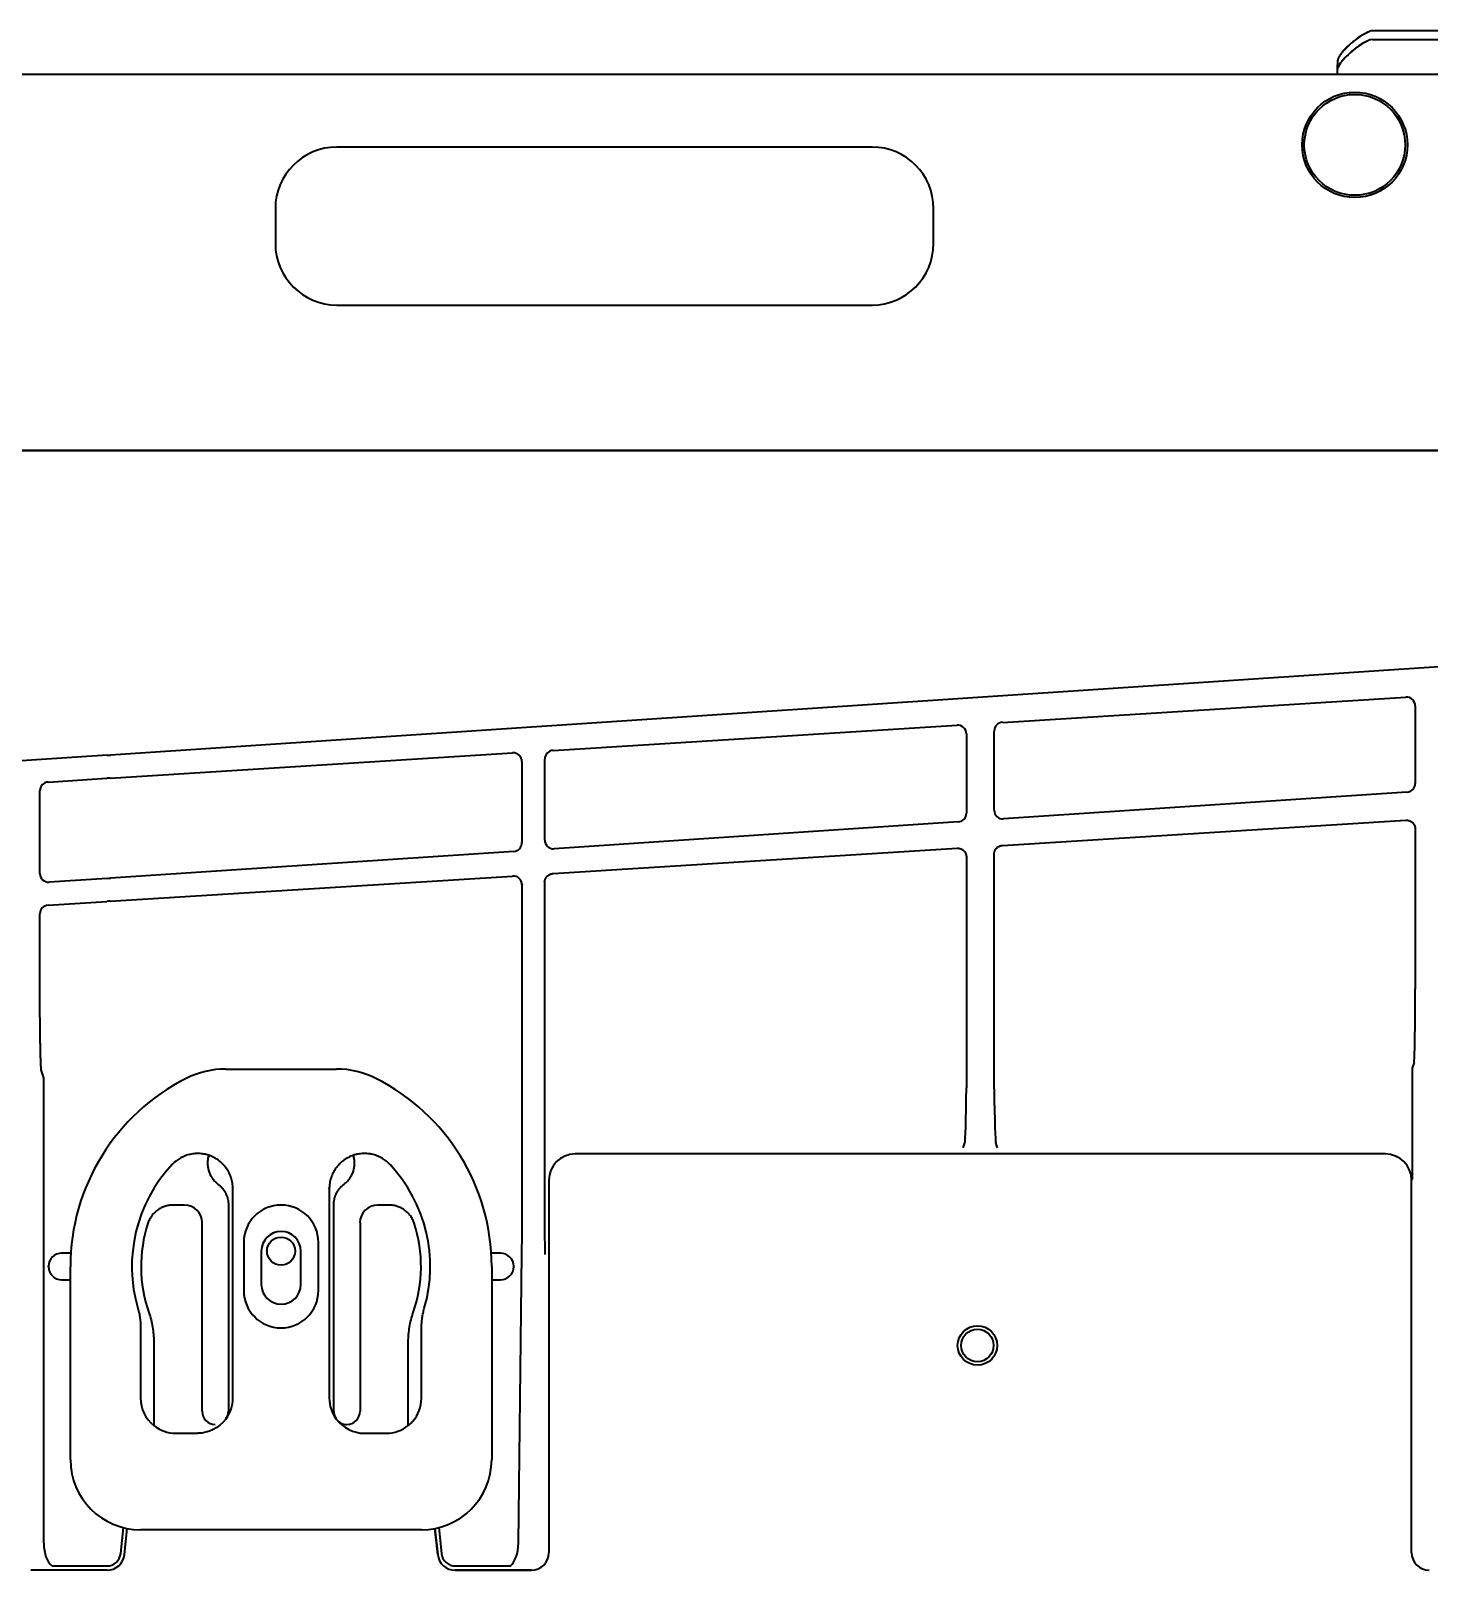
# Model space of a CAD drawing. Extents: x 6327 to 10269, y -393 to 3204.
# Drawn here: x 8894.2 to 9053.6, y 2975.1 to 3150.5 of the extents above; entities that cross this region are included whole.
import ezdxf

# ---------------------------------------------------------------- set-up
doc = ezdxf.new("R2010")
doc.units = 0
doc.header["$LTSCALE"] = 5
doc.layers.add('1', color=7, linetype='CONTINUOUS', true_color=0xffffff)

msp = doc.modelspace()

# ---------------------------------------------------------------- linework, layer by layer
at = {"layer": '1', "color": 7, "linetype": 'Continuous', "lineweight": 35}
for p, q in [((9127.77, 3150.53), (9047.13, 3150.53)), ((9047.08, 3149.53), (9046.87, 3149.5)), ((9047.08, 3149.53), (9046.87, 3149.5)), ((9047.08, 3149.53), (9050.08, 3149.53)), ((9049.25, 3149.53), (9049.24, 3149.53)), ((9049.24, 3149.53), (9049.24, 3149.53)), ((9049.24, 3149.53), (9164.91, 3149.53)), ((9043.1, 3146.2), (9043.13, 3147.17)), ((9175.07, 3145.53), (8431.07, 3145.53)), ((9043.08, 3146.1), (9043.07, 3145.53)), ((8990.07, 3137.28), (8929.07, 3137.28)), ((8922.07, 3130.28), (8922.07, 3126.28)), ((8997.07, 3126.28), (8997.07, 3130.28)), ((8929.07, 3119.28), (8990.07, 3119.28)), ((9123.12, 3102.69), (8483.03, 3102.69)), ((9123.12, 3102.68), (8483.03, 3102.68)), ((9135.97, 3083.43), (8903.3, 3068)), ((9004.92, 3071.73), (9050.9, 3074.61)), ((9051.96, 3073.61), (9051.96, 3064.77)), ((8953.71, 3068.53), (8999.75, 3071.41)), ((9000.82, 3070.41), (9000.82, 3061.38)), ((9003.98, 3061.72), (9003.98, 3070.74)), ((8902.92, 3067.98), (8803.14, 3061.55)), ((8903.24, 3065.38), (8949.11, 3068.25)), ((8950.17, 3067.25), (8950.17, 3058.02)), ((8952.77, 3058.32), (8952.77, 3067.54)), ((8896.18, 3064.93), (8902.86, 3065.36)), ((8895.24, 3054.52), (8895.24, 3063.93)), ((9051.02, 3063.77), (9005.05, 3060.72)), ((8999.88, 3060.38), (8953.84, 3057.33)), ((9004.92, 3057.71), (9050.9, 3060.58)), ((9051.96, 3059.58), (9051.96, 3041.34)), ((8953.71, 3054.51), (8999.75, 3057.38)), ((8949.24, 3057.02), (8903.3, 3053.97)), ((9000.82, 3056.38), (9000.82, 3030.09)), ((9003.98, 3029.98), (9003.98, 3056.71)), ((8902.92, 3053.95), (8896.31, 3053.52)), ((8903.24, 3051.35), (8949.11, 3054.22)), ((8950.21, 3053.33), (8950.17, 3053.22)), ((8950.21, 3018.95), (8950.21, 3053.33)), ((8952.77, 3053.51), (8952.74, 3053.62)), ((8952.74, 3053.62), (8952.74, 3018.87)), ((8896.18, 3050.9), (8902.86, 3051.33)), ((8895.24, 3041.55), (8895.24, 3049.9)), ((9051.82, 3032.96), (9051.61, 3032.34)), ((8895.68, 3031.24), (8895.39, 3032.12)), ((8895.68, 2978.19), (8895.68, 3031.24)), ((8916.42, 3032.23), (8929.03, 3032.23)), ((9051.61, 3032.34), (9051.61, 3022.12)), ((9048.56, 3022.56), (8956.24, 3022.56)), ((9000.44, 3023.24), (9000.63, 3023.81)), ((9004.36, 3023.24), (9004.17, 3023.8)), ((9048.56, 3022.56), (9048.56, 3022.56)), ((8953.24, 3019.56), (8953.24, 2977.12)), ((9051.6, 3019.69), (9051.55, 3019.56)), ((9051.55, 2977.12), (9051.55, 3019.56)), ((8917.22, 2994.73), (8917.22, 3018.6)), ((8928.22, 3018.6), (8928.22, 2994.73)), ((8911.72, 3016.73), (8910.4, 3016.73)), ((8916.72, 3016.73), (8916.72, 2993.23)), ((8928.72, 2993.23), (8928.72, 3016.73)), ((8935.04, 3016.73), (8933.72, 3016.73)), ((8913.72, 2993.23), (8913.72, 3014.73)), ((8931.72, 3014.73), (8931.72, 2993.23)), ((8918.47, 3012.48), (8918.47, 3006.98)), ((8926.97, 3006.98), (8926.97, 3012.48)), ((8897.72, 3011.25), (8897.72, 3011.25)), ((8898.77, 3011.25), (8897.72, 3011.25)), ((8920.47, 3011.48), (8920.47, 3007.68)), ((8924.97, 3007.68), (8924.97, 3011.48)), ((8947.74, 3011.25), (8946.67, 3011.25)), ((8947.74, 3011.25), (8947.74, 3011.25)), ((8949.76, 2978.19), (8950.17, 3011.18)), ((8896.22, 3009.65), (8896.22, 3009.8)), ((8897.72, 3008.21), (8897.72, 3008.21)), ((8897.72, 3008.21), (8898.72, 3008.21)), ((8898.72, 2987.73), (8898.72, 3009.73)), ((8946.72, 3009.73), (8946.72, 2987.73)), ((8946.72, 3008.21), (8947.74, 3008.21)), ((8947.74, 3008.21), (8947.74, 3008.21)), ((8949.24, 3009.75), (8949.24, 3009.75)), ((8949.24, 3009.71), (8949.24, 3009.75)), ((8949.24, 3009.71), (8949.24, 3009.71)), ((8918.47, 3006.98), (8918.46, 3006.98)), ((8906.72, 3002.73), (8906.72, 2994.73)), ((8908.22, 3001.17), (8908.22, 2991.6)), ((8937.22, 2991.6), (8937.22, 3001.17)), ((8938.72, 2994.73), (8938.72, 3002.73)), ((8910.72, 2990.73), (8913.22, 2990.73)), ((8932.22, 2990.73), (8934.72, 2990.73)), ((8904.45, 2977.04), (8904.75, 2979.97)), ((8904.88, 2976.92), (8905.18, 2979.88)), ((8905.18, 2979.88), (8905.18, 2979.88)), ((8938.72, 2979.73), (8906.72, 2979.73)), ((8940.26, 2979.88), (8940.57, 2976.92)), ((8940.57, 2976.92), (8940.26, 2979.88)), ((8940.69, 2979.97), (8941, 2977.04)), ((8904.88, 2976.92), (8904.88, 2976.92)), ((8940.57, 2976.92), (8940.57, 2976.92)), ((8902.89, 2975.12), (8894.2, 2975.12)), ((8897.18, 2975.61), (8902.86, 2975.61)), ((8942.56, 2975.12), (8951.24, 2975.12)), ((8942.56, 2975.12), (8942.56, 2975.12)), ((8951.24, 2975.12), (8942.56, 2975.12)), ((8942.59, 2975.61), (8948.26, 2975.61)), ((8951.24, 2975.12), (8951.24, 2975.12))]:
    msp.add_line(p, q, dxfattribs=at)
msp.add_lwpolyline([(9046.87, 3149.5), (9046.79, 3149.48), (9046.49, 3149.36), (9046.17, 3149.2), (9045.84, 3149), (9045.46, 3148.75), (9045.1, 3148.49), (9044.8, 3148.25), (9044.54, 3148.02), (9044.3, 3147.8), (9044.09, 3147.6), (9043.91, 3147.4), (9043.74, 3147.22), (9043.59, 3147.04), (9043.46, 3146.87), (9043.34, 3146.7), (9043.24, 3146.53), (9043.15, 3146.36), (9043.1, 3146.2), (9043.08, 3146.1)], dxfattribs=at)
for centre, radius in [((9045.07, 3137.53), 6), ((9045.07, 3137.53), 5.75), ((8922.72, 3011.48), 1.6), ((9002.07, 3000.73), 2.25), ((9002.07, 3000.73), 1.85)]:
    msp.add_circle(centre, radius, dxfattribs=at)
for centre, radius, start, end in [((9048.13, 3146.71), 3.98, 110.9838, 115.0636), ((9051.76, 3140.84), 10.9, 128.6148, 129.3001), ((8929.07, 3130.28), 7, 90, 180), ((8990.07, 3130.28), 7, 0, 90), ((8929.07, 3126.28), 7, 180, 270), ((8990.07, 3126.28), 7, 270, 0), ((8922.72, 3009.73), 24, 116.7655, 180), ((8916.42, 3022.23), 10, 90, 116.7655), ((8929.03, 3022.23), 10, 63.2345, 90), ((8922.72, 3009.73), 24, 0, 63.2345), ((8922.72, 3009.73), 17, 136.9472, 196.2606), ((8922.72, 3009.73), 17, 343.7394, 43.0512), ((8922.72, 3012.48), 4.25, 0, 180), ((8922.72, 3009.73), 15.95, 162.0029, 199.2463), ((8922.72, 3011.48), 2.25, 0, 180), ((8922.72, 3009.73), 15.95, 340.7537, 17.9971), ((8922.72, 3006.98), 4.25, 180, 0), ((8922.72, 3007.68), 2.25, 180, 0), ((8906.72, 2987.73), 8, 180, 270), ((8938.72, 2987.73), 8, 270, 0)]:
    msp.add_arc(centre, radius, start, end, dxfattribs=at)
for centre, major_axis, ratio, start_param, end_param in [((9050.96, 3073.61), (0.478, -0.879), 0.998825, 1.073094, 2.707194), ((8999.82, 3070.41), (0.478, -0.879), 0.998825, 1.073094, 2.707194), ((9004.98, 3070.74), (0.746, -0.667), 0.998687, 2.36424, 3.869903), ((8902.92, 3068.52), (-10.4, -0.67), 0.052299, 1.567419, 1.603899), ((8949.17, 3067.25), (0.478, -0.879), 0.998825, 1.073094, 2.707194), ((8953.77, 3067.54), (0.746, -0.667), 0.998687, 2.36424, 3.869903), ((8896.24, 3063.93), (0.322, -0.947), 0.999705, 2.878858, 4.384521), ((8902.86, 3064.81), (-10.4, -0.67), 0.052299, 4.672531, 4.709011), ((9050.96, 3064.77), (-0.477, -0.88), 0.998873, 0.561686, 2.067348), ((8999.82, 3061.38), (-0.477, -0.88), 0.998873, 0.561686, 2.067348), ((9004.98, 3061.72), (-0.739, -0.675), 0.998632, 5.543936, 7.178035), ((8949.17, 3058.02), (-0.477, -0.88), 0.998873, 0.561686, 2.067348), ((8953.77, 3058.32), (-0.739, -0.675), 0.998632, 5.543936, 7.178035), ((8896.24, 3054.52), (-0.31, -0.951), 0.999681, 5.027458, 6.661557), ((8902.92, 3054.5), (-10.4, -0.67), 0.052299, 1.567419, 1.603899), ((8949.17, 3053.22), (0.478, -0.879), 0.998825, 1.073094, 2.707194), ((8896.24, 3049.9), (0.322, -0.947), 0.999705, 2.878858, 4.384521), ((8902.86, 3050.78), (-10.4, -0.67), 0.052299, 4.672531, 4.709011), ((9051.81, 3041.35), (0, 8.4), 0.017452, 3.193875, 4.712288), ((9000.62, 3037.29), (0, -13.5), 0.017456, 0.052361, 1.007891), ((9004.18, 3037.29), (0, -13.5), 0.017478, 5.28425, 6.230757), ((8956.24, 3019.55), (0.95, -2.85), 0.997719, 2.820542, 4.390425), ((9048.55, 3019.55), (-0.95, -2.85), 0.997719, 1.89276, 3.462643), ((8949.97, 3018.93), (0, -13.52), 0.017432, 0.959972, 1.571786), ((8952.97, 3018.83), (0, -13.52), 0.017454, 4.70958, 5.321395), ((8911.72, 3014.72), (-1.42, -1.42), 0.998783, 2.356803, 3.926382), ((8933.72, 3014.72), (1.42, -1.42), 0.998783, 2.356803, 3.926382), ((8897.72, 3009.75), (0, -1.5), 0.999315, 3.141593, 4.712389), ((8947.74, 3009.75), (-1.06, -1.06), 0.998631, 2.356537, 3.926648), ((8897.72, 3009.71), (0, -1.5), 0.999315, 4.712389, 6.283185), ((8947.74, 3009.71), (1.06, -1.06), 0.998631, 5.49813, 7.068241), ((8910.72, 2994.73), (2.83, 2.83), 0.999695, 2.356347, 3.251938), ((8913.22, 2994.73), (-2.83, 2.83), 0.999695, 3.290549, 3.926839), ((8932.22, 2994.73), (2.83, 2.83), 0.999695, 2.356347, 2.992639), ((8934.72, 2994.73), (-2.83, 2.83), 0.999695, 3.197702, 3.926839), ((8915.22, 2993.23), (1.06, 1.06), 0.998783, 2.356803, 3.926991), ((8915.22, 2993.23), (-1.06, 1.06), 0.998783, 3.302332, 3.926382), ((8930.22, 2993.23), (1.06, 1.06), 0.998783, 2.356803, 2.980862), ((8930.22, 2993.23), (-1.06, 1.06), 0.998783, 2.356195, 3.926382), ((8910.72, 2994.73), (2.83, 2.83), 0.999695, 3.251938, 3.926839), ((8930.22, 2993.23), (1.06, 1.06), 0.998783, 3.018958, 3.926991), ((8932.22, 2994.73), (2.83, 2.83), 0.999695, 3.006925, 3.926839), ((8934.72, 2994.73), (-2.83, 2.83), 0.999695, 2.356347, 3.031247), ((8897.18, 2978.24), (0, -2.86), 0.525156, 4.729842, 5.877535), ((8902.86, 2977.21), (-0.59, 1.49), 0.998412, 2.762801, 4.229076), ((8902.89, 2977.12), (0.74, -1.86), 0.999602, 5.904393, 7.370669), ((8942.56, 2977.12), (-0.74, -1.86), 0.999602, 5.195702, 6.661977), ((8942.59, 2977.21), (-0.59, -1.49), 0.998412, 5.195702, 6.661977), ((8948.26, 2978.24), (0, -2.86), 0.525156, 0.40565, 1.553343), ((8951.24, 2977.12), (0.63, -1.9), 0.999618, 5.962135, 7.532018), ((9053.55, 2977.12), (-0.63, -1.9), 0.999618, 5.034353, 6.604236), ((8897.18, 2975.71), (1.5, 0), 0.066383, 4.332394, 4.712389), ((8948.26, 2975.71), (1.5, 0), 0.066383, 4.712389, 5.092384)]:
    msp.add_ellipse(centre, major_axis=major_axis, ratio=ratio, start_param=start_param, end_param=end_param, dxfattribs=at)
at = {"layer": '1', "color": 7, "linetype": 'Continuous', "lineweight": 35, "extrusion": (2.95823e-31, -1.17146e-15, -1)}
msp.add_ellipse((8913.22, 2994.73), major_axis=(-2.83, 2.83), ratio=0.999695, start_param=3.006925, end_param=3.926839, dxfattribs=at)
at = {"layer": '1', "color": 7, "linetype": 'Continuous', "lineweight": 35}
for points, knots in [([(9047.13, 3150.53), (9046.98, 3150.53), (9046.75, 3150.45), (9046.43, 3150.31), (9046.12, 3150.16), (9045.75, 3149.92), (9045.29, 3149.62), (9044.78, 3149.21), (9044.37, 3148.85), (9044.06, 3148.54), (9043.84, 3148.31), (9043.61, 3148.07), (9043.42, 3147.8), (9043.24, 3147.52), (9043.14, 3147.32), (9043.13, 3147.17)], [0, 0, 0, 0, 0.0625, 0.125, 0.1875, 0.25, 0.375, 0.5, 0.625, 0.6875, 0.75, 0.8125, 0.875, 0.9375, 1, 1, 1, 1]), ([(9046.87, 3149.5), (9046.65, 3149.44), (9046.24, 3149.25), (9045.49, 3148.8), (9044.81, 3148.27), (9044.18, 3147.7), (9043.74, 3147.23), (9043.41, 3146.82), (9043.18, 3146.44), (9043.08, 3146.22), (9043.08, 3146.1)], [0, 0, 0, 0, 0.131314, 0.256446, 0.501664, 0.623395, 0.745135, 0.867853, 0.930791, 1, 1, 1, 1]), ([(9044.37, 3148.84), (9044.34, 3148.82), (9044.17, 3148.66), (9044, 3148.49), (9043.86, 3148.33)], [0, 0, 0, 0, 0.139504, 1, 1, 1, 1]), ([(9045.78, 3149.94), (9045.61, 3149.84), (9045.45, 3149.72), (9045.29, 3149.6), (9045.28, 3149.6)], [0, 0, 0, 0, 0.966345, 1, 1, 1, 1]), ([(9046.87, 3149.5), (9046.86, 3149.49), (9046.85, 3149.49), (9046.83, 3149.49), (9046.83, 3149.49)], [0, 0, 0, 0, 0.50167, 1, 1, 1, 1]), ([(9043.43, 3147.81), (9043.43, 3147.8), (9043.36, 3147.71), (9043.3, 3147.61), (9043.24, 3147.51), (9043.24, 3147.51)], [0, 0, 0, 0, 0.02406, 0.977892, 1, 1, 1, 1]), ([(8914.48, 3022.4), (8914.3, 3022.46), (8914.11, 3022.51), (8913.74, 3022.57), (8913.55, 3022.59), (8913.32, 3022.6), (8913.27, 3022.6), (8913.17, 3022.6), (8913.12, 3022.6), (8912.98, 3022.6), (8912.89, 3022.59), (8912.6, 3022.56), (8912.42, 3022.52), (8912.14, 3022.45), (8912.05, 3022.43), (8911.92, 3022.38), (8911.87, 3022.37), (8911.78, 3022.33), (8911.74, 3022.32), (8911.52, 3022.22), (8911.35, 3022.14), (8911.02, 3021.95), (8910.87, 3021.84), (8910.68, 3021.69), (8910.64, 3021.66), (8910.57, 3021.6), (8910.47, 3021.5), (8910.37, 3021.4), (8910.3, 3021.33)], [0, 0, 0, 0, 0.125, 0.125, 0.25, 0.25, 0.28125, 0.28125, 0.3125, 0.3125, 0.375, 0.375, 0.5, 0.5, 0.5625, 0.5625, 0.59375, 0.59375, 0.625, 0.625, 0.75, 0.75, 0.875, 0.875, 0.90625, 0.90625, 0.9375, 1, 1, 1, 1]), ([(8914.48, 3022.4), (8914.43, 3022.25), (8914.4, 3022.11), (8914.37, 3021.92), (8914.37, 3021.88), (8914.36, 3021.8), (8914.35, 3021.76), (8914.35, 3021.65), (8914.34, 3021.57), (8914.34, 3021.34), (8914.36, 3021.19), (8914.39, 3020.96), (8914.41, 3020.89), (8914.43, 3020.78), (8914.44, 3020.74), (8914.46, 3020.67), (8914.48, 3020.63), (8914.53, 3020.45), (8914.59, 3020.31), (8914.69, 3020.1), (8914.75, 3020), (8914.81, 3019.9), (8914.85, 3019.84), (8914.88, 3019.81), (8914.99, 3019.65), (8915.08, 3019.53), (8915.3, 3019.31), (8915.41, 3019.21), (8915.53, 3019.12)], [0, 0, 0, 0, 0.125, 0.125, 0.15625, 0.15625, 0.1875, 0.1875, 0.25, 0.25, 0.375, 0.375, 0.4375, 0.4375, 0.46875, 0.46875, 0.5, 0.5, 0.625, 0.625, 0.6875, 0.71875, 0.71875, 0.75, 0.75, 0.875, 0.875, 1, 1, 1, 1]), ([(8917.22, 3018.6), (8917.22, 3018.81), (8917.21, 3019.02), (8917.14, 3019.43), (8917.09, 3019.63), (8917.02, 3019.86), (8917.01, 3019.88), (8917, 3019.93), (8916.99, 3019.96), (8916.96, 3020.03), (8916.94, 3020.08), (8916.88, 3020.22), (8916.84, 3020.32), (8916.7, 3020.6), (8916.59, 3020.77), (8916.44, 3020.99), (8916.4, 3021.03), (8916.36, 3021.09), (8916.34, 3021.11), (8916.31, 3021.15), (8916.22, 3021.25), (8916.13, 3021.35), (8915.91, 3021.57), (8915.76, 3021.71), (8915.55, 3021.86), (8915.5, 3021.89), (8915.42, 3021.95), (8915.37, 3021.98), (8915.24, 3022.06), (8915.15, 3022.11), (8914.87, 3022.25), (8914.68, 3022.33), (8914.48, 3022.4)], [0, 0, 0, 0, 0.125, 0.125, 0.25, 0.25, 0.265625, 0.265625, 0.28125, 0.28125, 0.3125, 0.3125, 0.375, 0.375, 0.5, 0.5, 0.53125, 0.53125, 0.546875, 0.546875, 0.5625, 0.625, 0.625, 0.75, 0.75, 0.78125, 0.78125, 0.8125, 0.8125, 0.875, 0.875, 1, 1, 1, 1]), ([(8930.97, 3022.4), (8930.77, 3022.33), (8930.58, 3022.25), (8930.3, 3022.11), (8930.21, 3022.06), (8930.07, 3021.98), (8930.03, 3021.95), (8929.94, 3021.89), (8929.9, 3021.86), (8929.69, 3021.71), (8929.53, 3021.57), (8929.31, 3021.35), (8929.22, 3021.25), (8929.14, 3021.15), (8929.11, 3021.11), (8929.09, 3021.09), (8929.04, 3021.03), (8929.01, 3020.99), (8928.86, 3020.77), (8928.75, 3020.6), (8928.61, 3020.32), (8928.56, 3020.22), (8928.51, 3020.08), (8928.49, 3020.03), (8928.46, 3019.96), (8928.45, 3019.93), (8928.43, 3019.88), (8928.42, 3019.86), (8928.35, 3019.63), (8928.3, 3019.43), (8928.24, 3019.02), (8928.22, 3018.81), (8928.22, 3018.6)], [0, 0, 0, 0, 0.125, 0.125, 0.1875, 0.1875, 0.21875, 0.21875, 0.25, 0.25, 0.375, 0.375, 0.4375, 0.453125, 0.453125, 0.46875, 0.46875, 0.5, 0.5, 0.625, 0.625, 0.6875, 0.6875, 0.71875, 0.71875, 0.734375, 0.734375, 0.75, 0.75, 0.875, 0.875, 1, 1, 1, 1]), ([(8929.91, 3019.12), (8930.03, 3019.21), (8930.15, 3019.31), (8930.36, 3019.53), (8930.46, 3019.65), (8930.57, 3019.81), (8930.59, 3019.84), (8930.63, 3019.9), (8930.7, 3020), (8930.75, 3020.1), (8930.85, 3020.31), (8930.91, 3020.45), (8930.97, 3020.63), (8930.98, 3020.67), (8931, 3020.74), (8931.01, 3020.78), (8931.04, 3020.89), (8931.05, 3020.96), (8931.09, 3021.19), (8931.1, 3021.34), (8931.1, 3021.57), (8931.1, 3021.65), (8931.09, 3021.76), (8931.09, 3021.8), (8931.08, 3021.88), (8931.07, 3021.92), (8931.05, 3022.11), (8931.01, 3022.25), (8930.97, 3022.4)], [0, 0, 0, 0, 0.125, 0.125, 0.25, 0.25, 0.28125, 0.28125, 0.3125, 0.375, 0.375, 0.5, 0.5, 0.53125, 0.53125, 0.5625, 0.5625, 0.625, 0.625, 0.75, 0.75, 0.8125, 0.8125, 0.84375, 0.84375, 0.875, 0.875, 1, 1, 1, 1]), ([(8935.15, 3021.33), (8935.01, 3021.47), (8934.88, 3021.6), (8934.58, 3021.84), (8934.43, 3021.94), (8934.22, 3022.07), (8934.18, 3022.09), (8934.1, 3022.14), (8934.05, 3022.16), (8933.93, 3022.22), (8933.84, 3022.26), (8933.58, 3022.37), (8933.4, 3022.43), (8933.12, 3022.5), (8933.03, 3022.52), (8932.89, 3022.55), (8932.84, 3022.55), (8932.75, 3022.57), (8932.7, 3022.57), (8932.46, 3022.6), (8932.27, 3022.61), (8931.9, 3022.59), (8931.71, 3022.57), (8931.47, 3022.53), (8931.42, 3022.52), (8931.33, 3022.5), (8931.19, 3022.47), (8931.06, 3022.43), (8930.97, 3022.4)], [0, 0, 0, 0, 0.125, 0.125, 0.25, 0.25, 0.28125, 0.28125, 0.3125, 0.3125, 0.375, 0.375, 0.5, 0.5, 0.5625, 0.5625, 0.59375, 0.59375, 0.625, 0.625, 0.75, 0.75, 0.875, 0.875, 0.90625, 0.90625, 0.9375, 1, 1, 1, 1]), ([(9051.61, 3022.12), (9051.61, 3022.09), (9051.61, 3022.06), (9051.61, 3022.01), (9051.61, 3021.93), (9051.61, 3021.84), (9051.61, 3021.68), (9051.61, 3021.57), (9051.61, 3021.41), (9051.61, 3021.36), (9051.61, 3021.28), (9051.61, 3021.25), (9051.61, 3021.2), (9051.61, 3021.17), (9051.61, 3021.04), (9051.61, 3020.94), (9051.61, 3020.74), (9051.61, 3020.64), (9051.61, 3020.45), (9051.6, 3020.35), (9051.6, 3020.16), (9051.6, 3020.06), (9051.6, 3019.92), (9051.6, 3019.87), (9051.6, 3019.8), (9051.6, 3019.77), (9051.6, 3019.73), (9051.6, 3019.71), (9051.6, 3019.7), (9051.6, 3019.69)], [0, 0, 0, 0, 0.03125, 0.03125, 0.0625, 0.125, 0.125, 0.25, 0.25, 0.3125, 0.3125, 0.34375, 0.34375, 0.375, 0.375, 0.5, 0.5, 0.625, 0.625, 0.75, 0.75, 0.875, 0.875, 0.9375, 0.9375, 0.96875, 0.984375, 0.984375, 1, 1, 1, 1]), ([(8915.53, 3019.12), (8915.63, 3019.05), (8915.71, 3018.97), (8915.88, 3018.82), (8915.96, 3018.73), (8916.07, 3018.6), (8916.12, 3018.53), (8916.17, 3018.46), (8916.21, 3018.41), (8916.22, 3018.39), (8916.3, 3018.27), (8916.36, 3018.17), (8916.46, 3017.96), (8916.51, 3017.86), (8916.56, 3017.69), (8916.58, 3017.64), (8916.61, 3017.56), (8916.61, 3017.53), (8916.63, 3017.47), (8916.64, 3017.44), (8916.67, 3017.3), (8916.71, 3017.08), (8916.72, 3016.84), (8916.72, 3016.73)], [0, 0, 0, 0, 0.125, 0.125, 0.25, 0.25, 0.3125, 0.34375, 0.34375, 0.375, 0.375, 0.5, 0.5, 0.625, 0.625, 0.6875, 0.6875, 0.71875, 0.71875, 0.75, 0.75, 0.875, 1, 1, 1, 1]), ([(8928.72, 3016.73), (8928.72, 3016.84), (8928.73, 3016.96), (8928.76, 3017.19), (8928.78, 3017.3), (8928.82, 3017.47), (8928.83, 3017.52), (8928.85, 3017.61), (8928.86, 3017.63), (8928.88, 3017.69), (8928.89, 3017.72), (8928.94, 3017.85), (8928.98, 3017.96), (8929.09, 3018.17), (8929.14, 3018.26), (8929.24, 3018.41), (8929.27, 3018.46), (8929.32, 3018.53), (8929.34, 3018.55), (8929.37, 3018.6), (8929.39, 3018.62), (8929.49, 3018.73), (8929.64, 3018.9), (8929.82, 3019.05), (8929.91, 3019.12)], [0, 0, 0, 0, 0.125, 0.125, 0.25, 0.25, 0.3125, 0.3125, 0.34375, 0.34375, 0.375, 0.375, 0.5, 0.5, 0.625, 0.625, 0.6875, 0.6875, 0.71875, 0.71875, 0.75, 0.75, 0.875, 1, 1, 1, 1]), ([(8910.4, 3016.73), (8910.25, 3016.73), (8910.09, 3016.71), (8909.78, 3016.66), (8909.63, 3016.63), (8909.44, 3016.57), (8909.4, 3016.55), (8909.33, 3016.53), (8909.22, 3016.48), (8909.11, 3016.44), (8908.91, 3016.33), (8908.77, 3016.25), (8908.61, 3016.13), (8908.58, 3016.11), (8908.52, 3016.06), (8908.49, 3016.03), (8908.4, 3015.96), (8908.34, 3015.9), (8908.17, 3015.74), (8908.07, 3015.62), (8907.96, 3015.46), (8907.94, 3015.43), (8907.89, 3015.36), (8907.87, 3015.33), (8907.81, 3015.23), (8907.77, 3015.16), (8907.66, 3014.95), (8907.6, 3014.8), (8907.55, 3014.65)], [0, 0, 0, 0, 0.125, 0.125, 0.25, 0.25, 0.28125, 0.28125, 0.3125, 0.375, 0.375, 0.5, 0.5, 0.53125, 0.53125, 0.5625, 0.5625, 0.625, 0.625, 0.75, 0.75, 0.78125, 0.78125, 0.8125, 0.8125, 0.875, 0.875, 1, 1, 1, 1]), ([(8937.89, 3014.65), (8937.84, 3014.8), (8937.78, 3014.95), (8937.64, 3015.23), (8937.56, 3015.36), (8937.44, 3015.52), (8937.42, 3015.55), (8937.37, 3015.61), (8937.3, 3015.71), (8937.22, 3015.79), (8937.05, 3015.96), (8936.93, 3016.06), (8936.77, 3016.18), (8936.74, 3016.2), (8936.68, 3016.24), (8936.64, 3016.26), (8936.54, 3016.32), (8936.47, 3016.36), (8936.26, 3016.47), (8936.12, 3016.53), (8935.93, 3016.59), (8935.9, 3016.6), (8935.82, 3016.62), (8935.78, 3016.63), (8935.67, 3016.66), (8935.59, 3016.68), (8935.36, 3016.71), (8935.2, 3016.73), (8935.04, 3016.73)], [0, 0, 0, 0, 0.125, 0.125, 0.25, 0.25, 0.28125, 0.28125, 0.3125, 0.375, 0.375, 0.5, 0.5, 0.53125, 0.53125, 0.5625, 0.5625, 0.625, 0.625, 0.75, 0.75, 0.78125, 0.78125, 0.8125, 0.8125, 0.875, 0.875, 1, 1, 1, 1]), ([(8907.66, 3004.47), (8907.76, 3004.2), (8907.84, 3003.93), (8907.98, 3003.39), (8908.09, 3002.85), (8908.16, 3002.29), (8908.21, 3001.74), (8908.22, 3001.46), (8908.22, 3001.17)], [0, 0, 0, 0, 0.25, 0.25, 0.5, 0.75, 0.75, 1, 1, 1, 1]), ([(8937.22, 3001.17), (8937.22, 3001.46), (8937.23, 3001.74), (8937.28, 3002.29), (8937.35, 3002.85), (8937.47, 3003.39), (8937.61, 3003.93), (8937.69, 3004.2), (8937.78, 3004.47)], [0, 0, 0, 0, 0.25, 0.25, 0.5, 0.75, 0.75, 1, 1, 1, 1]), ([(8937.71, 2992.06), (8937.68, 2992.03), (8937.65, 2992), (8937.6, 2991.95), (8937.58, 2991.92), (8937.54, 2991.88), (8937.52, 2991.87), (8937.5, 2991.84), (8937.48, 2991.83), (8937.44, 2991.8), (8937.42, 2991.77), (8937.38, 2991.74), (8937.37, 2991.73), (8937.35, 2991.71), (8937.33, 2991.7), (8937.31, 2991.68), (8937.3, 2991.67), (8937.28, 2991.66), (8937.27, 2991.65), (8937.25, 2991.63), (8937.23, 2991.62), (8937.22, 2991.61), (8937.22, 2991.61), (8937.22, 2991.61), (8937.21, 2991.61), (8937.21, 2991.61)], [0, 0, 0, 0, 0.134778, 0.134778, 0.269557, 0.269557, 0.336946, 0.336946, 0.404335, 0.404335, 0.539113, 0.539113, 0.606503, 0.606503, 0.673892, 0.673892, 0.741281, 0.741281, 0.80867, 0.80867, 0.943449, 0.943449, 0.977143, 0.977143, 1, 1, 1, 1])]:
    msp.add_open_spline(points, degree=3, knots=knots, dxfattribs=at)
for points in [[(9050.9, 3060.58), (9050.94, 3060.58), (9051.03, 3060.58), (9051.17, 3060.56), (9051.3, 3060.52), (9051.42, 3060.47), (9051.54, 3060.4), (9051.65, 3060.31), (9051.74, 3060.21), (9051.82, 3060.1), (9051.88, 3059.98), (9051.93, 3059.85), (9051.95, 3059.72), (9051.96, 3059.63), (9051.96, 3059.58)], [(8999.75, 3057.38), (8999.8, 3057.39), (8999.89, 3057.39), (9000.02, 3057.37), (9000.16, 3057.33), (9000.28, 3057.27), (9000.4, 3057.2), (9000.5, 3057.12), (9000.6, 3057.02), (9000.67, 3056.9), (9000.74, 3056.78), (9000.78, 3056.65), (9000.81, 3056.52), (9000.82, 3056.43), (9000.82, 3056.38)], [(9003.98, 3056.71), (9003.98, 3056.75), (9003.99, 3056.85), (9004.02, 3056.98), (9004.06, 3057.11), (9004.13, 3057.23), (9004.2, 3057.34), (9004.3, 3057.44), (9004.41, 3057.53), (9004.52, 3057.6), (9004.65, 3057.65), (9004.78, 3057.69), (9004.87, 3057.7), (9004.92, 3057.71)], [(8952.77, 3053.51), (8952.77, 3053.55), (8952.78, 3053.65), (8952.81, 3053.78), (8952.85, 3053.91), (8952.92, 3054.03), (8953, 3054.14), (8953.09, 3054.24), (8953.2, 3054.33), (8953.32, 3054.4), (8953.44, 3054.45), (8953.57, 3054.49), (8953.66, 3054.5), (8953.71, 3054.51)], [(8895.39, 3032.12), (8895.38, 3032.24), (8895.37, 3032.46), (8895.36, 3032.77), (8895.34, 3033.08), (8895.33, 3033.4), (8895.32, 3033.77), (8895.31, 3034.21), (8895.3, 3034.7), (8895.29, 3035.21), (8895.28, 3035.75), (8895.27, 3036.32), (8895.27, 3036.92), (8895.26, 3037.53), (8895.25, 3038.17), (8895.25, 3038.82), (8895.25, 3039.49), (8895.24, 3040.17), (8895.24, 3040.85), (8895.24, 3041.31), (8895.24, 3041.55)], [(9051.61, 3032.34), (9051.61, 3032.34), (9051.61, 3032.34), (9051.61, 3032.34)], [(8928.22, 3018.6), (8928.2, 3018.65), (8928.18, 3018.7), (8928.16, 3018.75)], [(8906.4, 3004.97), (8906.46, 3004.78), (8906.55, 3004.42), (8906.65, 3003.86), (8906.71, 3003.3), (8906.72, 3002.92), (8906.72, 3002.73)], [(8938.72, 3002.73), (8938.72, 3002.92), (8938.74, 3003.3), (8938.8, 3003.86), (8938.9, 3004.42), (8938.99, 3004.78), (8939.04, 3004.97)], [(8916.41, 2992.3), (8916.42, 2992.32), (8916.43, 2992.33), (8916.44, 2992.35)], [(8929.04, 2992.3), (8929.03, 2992.32), (8929.02, 2992.33), (8929.01, 2992.35)], [(8896.59, 2975.62), (8896.6, 2975.61), (8896.61, 2975.61), (8896.62, 2975.61)], [(8948.82, 2975.61), (8948.83, 2975.61), (8948.84, 2975.61), (8948.86, 2975.62)]]:
    msp.add_open_spline(points, degree=3, dxfattribs=at)

doc.saveas('drawing.dxf')
